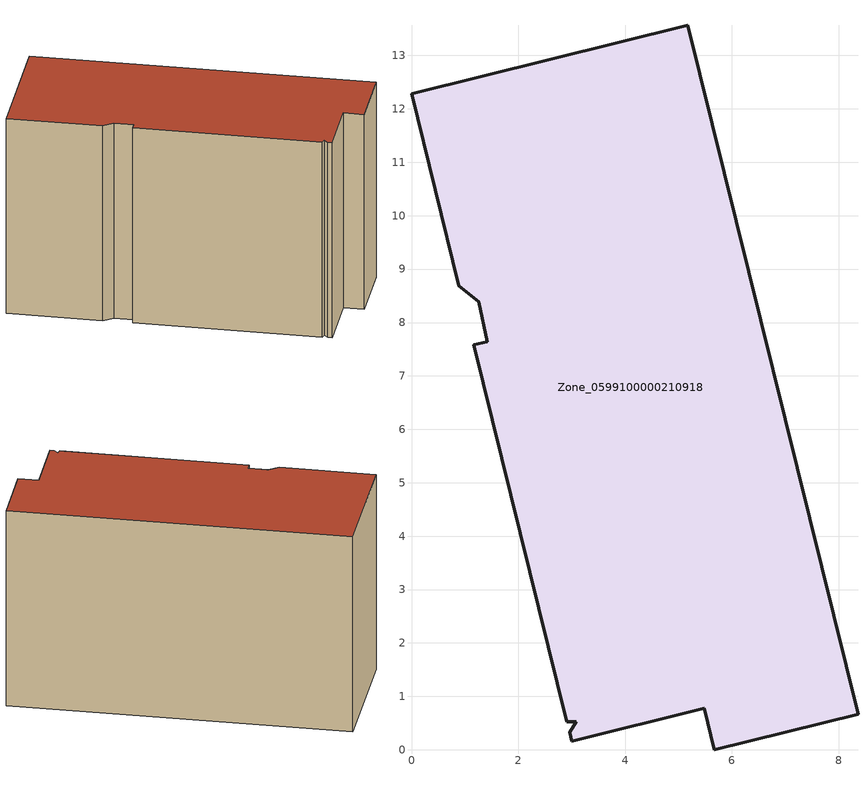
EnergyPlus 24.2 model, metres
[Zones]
Zone_0599100000210918
 floor ground (C_G): 2.91,0.52 1.16,7.58 1.41,7.64 1.26,8.39 0.89,8.69 0,12.29 5.17,13.57 8.36,0.67 5.67,0 5.48,0.78 3,0.16 2.96,0.33 3.09,0.52 z0
 wall outside (C_F): 5.17,13.57 0,12.29 0.89,8.69 1.26,8.39 1.41,7.64 1.16,7.58 2.91,0.52 3.09,0.52 2.96,0.33 3,0.16 5.48,0.78 5.67,0 8.36,0.67 5.17,13.57 z0:8.24
 roof outside (C_R): 3,0.16 5.48,0.78 5.67,0 8.36,0.67 5.17,13.57 0,12.29 0.89,8.69 1.26,8.39 1.41,7.64 1.16,7.58 2.91,0.52 3.09,0.52 2.96,0.33 z8.24
[BUILDING]
Pand.0599100000210918: North Axis=0; Terrain=City; Loads Convergence Tolerance Value=0.04; Temperature Convergence Tolerance Value=0.4; Solar Distribution=FullExterior; Maximum Number of Warmup Days=25; Minimum Number of Warmup Days=1
[Site:Location]
Rotterdam.The.Hague.AP_ZH_NLD Design_Conditions: Latitude=51.96; Longitude=4.45; Time Zone=1; Elevation=-4.5
[SITE:GROUNDTEMPERATURE:BUILDINGSURFACE]
18, 18, 18, 18, 18, 18, 18, 18, 18, 18, 18, 18
[MATERIAL] Thermal Absorptance=0.9; Solar Absorptance=0.7; Visible Absorptance=0.7
Name | Roughness | Thickness | Conductivity | Density | Specific Heat
G.TC.1946 | MediumSmooth | 0.15 | 1 | 540 | 1210
F.TC.1946 | Rough | 0.3 | 0.857143 | 1920 | 840
R.TC.1946 | MediumRough | 0.2 | 0.909091 | 1500 | 1000
[CONSTRUCTION]
C_G: G.TC.1946
C_F: F.TC.1946
C_R: R.TC.1946
[ZONE]
Zone_0599100000210918: Type=1; Multiplier=1; Ceiling Height=Autocalculate; Volume=Autocalculate; Floor Area=autocalculate; Part of Total Floor Area=Yes
[ZONEINFILTRATION:DESIGNFLOWRATE]
Infil_Zone_0599100000210918: Zone or ZoneList or Space or SpaceList=Zone_0599100000210918; Schedule=AlwaysOn; Design Flow Rate Calculation Method=Flow/Area; Flow Rate per Floor Area=0.003; Constant Term Coefficient=1; Temperature Term Coefficient=0; Velocity Term Coefficient=0; Velocity Squared Term Coefficient=0
[HVACTEMPLATE:ZONE:IDEALLOADSAIRSYSTEM]
Zone_0599100000210918: Maximum Heating Supply Air Temperature=50; Minimum Cooling Supply Air Temperature=13; Maximum Heating Supply Air Humidity Ratio=0.0156; Minimum Cooling Supply Air Humidity Ratio=0.0077; Heating Limit=NoLimit; Cooling Limit=NoLimit; Dehumidification Control Type=ConstantSensibleHeatRatio; Cooling Sensible Heat Ratio=0.7; Dehumidification Setpoint=60; Humidification Control Type=None; Humidification Setpoint=30; Outdoor Air Method=None; Outdoor Air Flow Rate per Person=0.00944; Outdoor Air Flow Rate per Zone Floor Area=0; Outdoor Air Flow Rate per Zone=0; Demand Controlled Ventilation Type=None; Outdoor Air Economizer Type=NoEconomizer; Heat Recovery Type=None; Sensible Heat Recovery Effectiveness=0.7; Latent Heat Recovery Effectiveness=0.65
[ZONECONTROL:THERMOSTAT]
ThermostatControl_Zone_0599100000210918: Zone or ZoneList=Zone_0599100000210918; Control Type Schedule=DualSetpointControlType; Control 1=Thermostat_Zone_0599100000210918; Temperature Difference Between Cutout And Setpoint=0
[THERMOSTATSETPOINT:DUALSETPOINT]
Thermostat_Zone_0599100000210918: Heating Setpoint Temperature Schedule=HeatingSetpoint_Zone_0599100000210918; Cooling Setpoint Temperature Schedule=CoolingSetpoint_Zone_0599100000210918
[SCHEDULE:COMPACT]
HeatingSetpoint_Zone_0599100000210918: Through: 12/31, For: AllDays, Until: 24:00, 21
CoolingSetpoint_Zone_0599100000210918: Through: 12/31, For: AllDays, Until: 24:00, 24
DualSetpointControlType: Through: 12/31, For: AllDays, Until: 24:00, 4
AlwaysOn: Through: 12/31, For: AllDays, Until: 24:00, 1
